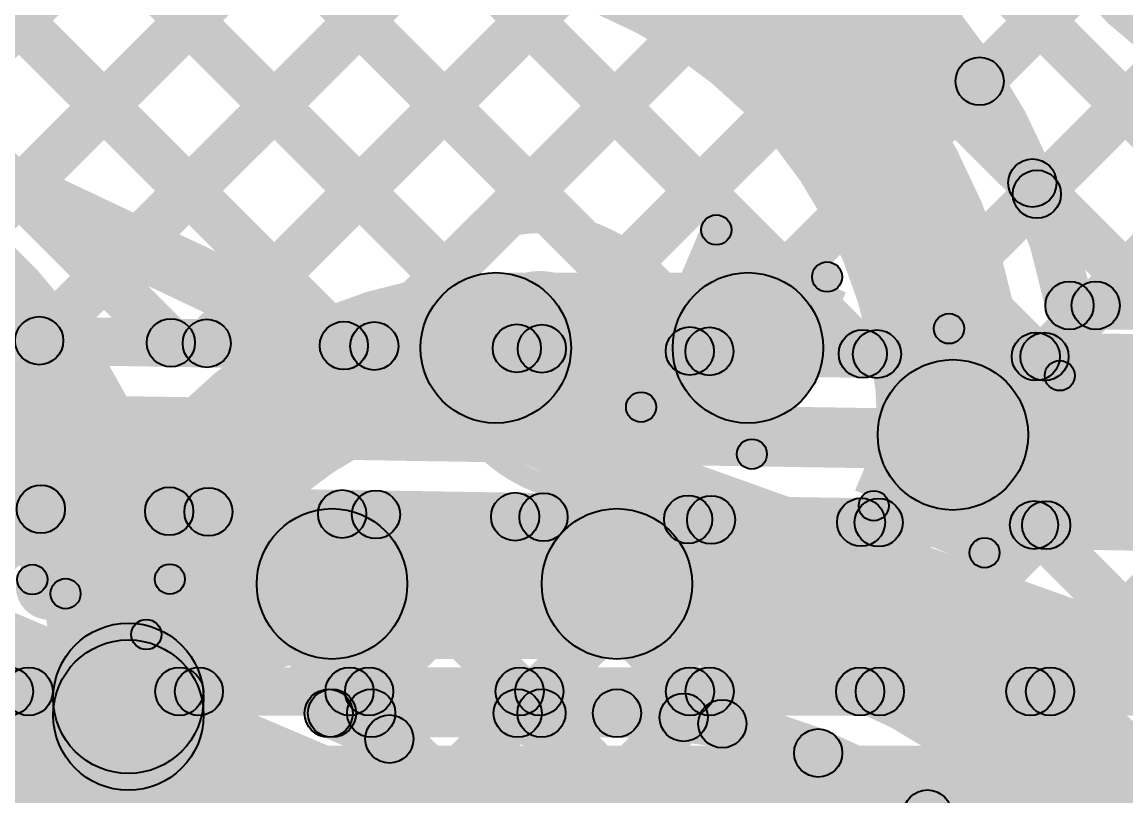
# Model space of a CAD drawing. Header units: millimetres. Extents: x -2.17 to 2.17, y -2.17 to 2.17.
# Drawn here: x -0.7176 to -0.5342, y -1.5759 to -1.4472 of the extents above; entities that cross this region are included whole.
import ezdxf

# ---------------------------------------------------------------- set-up
doc = ezdxf.new("R2010")
doc.units = ezdxf.units.MM
doc.header["$MEASUREMENT"] = 0
for name, color, linetype in [('BottomLayer', 5, 'Continuous'), ('Mechanical2', 216, 'Continuous'), ('TopLayer', 1, 'Continuous'), ('TopOverlay', 2, 'Continuous'), ('TopPaste', 8, 'Continuous'), ('TopSolder', 216, 'Continuous')]:
    doc.layers.add(name, color=color, linetype=linetype)

# ---------------------------------------------------------------- blocks, each defined once
blk = doc.blocks.new('WS2812B_M____135')
at = {"layer": 'TopLayer'}
blk.add_hatch(color=1, dxfattribs=at).paths.add_polyline_path([(-0.09409455, 0.05078735), (-0.03503945, 0.05078735), (-0.03503945, 0.01141725), (-0.09409455, 0.01141725)])
at = {"layer": 'TopOverlay'}
h = blk.add_hatch(color=2, dxfattribs=at)
edge = h.paths.add_edge_path()
edge.add_arc((-0.0700001, 0.0700002), 0.0025, 0, 360)
h = blk.add_hatch(color=2, dxfattribs=at)
edge = h.paths.add_edge_path()
edge.add_arc((-0.0700001, 0.0700002), 0.0025, 0, 360)
for points in [[(-0.07000010178571045, 0.06750020000000063), (-0.07000009821428954, 0.07250019999999936), (0.07000020178571045, 0.07250009999999936), (0.07000019821428954, 0.06750010000000065)], [(-0.06749980000112493, 0.05999997499775003), (-0.07249979999887507, 0.05999982500224997), (-0.07250009999887506, 0.07000012500224997), (-0.06750010000112493, 0.07000027499775002)]]:
    blk.add_hatch(color=2, dxfattribs=at).paths.add_polyline_path(points)
h = blk.add_hatch(color=2, dxfattribs=at)
edge = h.paths.add_edge_path()
edge.add_arc((-0.0909999, 0.0610001), 0.0025, 0, 360)
h = blk.add_hatch(color=2, dxfattribs=at)
edge = h.paths.add_edge_path()
edge.add_arc((-0.0849999, 0.0610001), 0.0025, 0, 360)
h = blk.add_hatch(color=2, dxfattribs=at)
edge = h.paths.add_edge_path()
edge.add_arc((-0.0699998, 0.0599999), 0.0025, 0, 360)
at = {"layer": 'TopPaste'}
blk.add_hatch(color=8, dxfattribs=at).paths.add_polyline_path([(-0.09409455, 0.05078735), (-0.03503945, 0.05078735), (-0.03503945, 0.01141725), (-0.09409455, 0.01141725)])
at = {"layer": 'TopSolder'}
blk.add_hatch(color=216, dxfattribs=at).paths.add_polyline_path([(-0.09809455, 0.05478735), (-0.03103945, 0.05478735), (-0.03103945, 0.00741725), (-0.09809455, 0.00741725)])
at = {"layer": 'TopOverlay', "const_width": 0.005}
blk.add_lwpolyline([(-0.0849999, 0.0610001, 1), (-0.0909999, 0.0610001, 1)], format="xyb", close=True, dxfattribs=at)
at = {"layer": 'TopOverlay'}
for centre in [(-0.0700001, 0.0700002), (-0.0700001, 0.0700002), (-0.0909999, 0.0610001), (-0.0849999, 0.0610001), (-0.0699998, 0.0599999)]:
    blk.add_circle(centre, 0.0025, dxfattribs=at)
blk = doc.blocks.new('C__0402_311')
at = {"layer": 'TopLayer'}
for points in [[(-0.0275, -0.0125), (-0.0275, 0.0125), (-0.009499999999999998, 0.0125), (-0.009500000000000001, -0.0125)], [(0.009499999999999998, -0.0125), (0.009500000000000001, 0.0125), (0.0275, 0.0125), (0.0275, -0.0125)]]:
    blk.add_hatch(color=1, dxfattribs=at).paths.add_polyline_path(points)
at = {"layer": 'TopOverlay'}
h = blk.add_hatch(color=2, dxfattribs=at)
edge = h.paths.add_edge_path()
edge.add_arc((-0.031, 0.0159999), 0.0025, 0, 360)
h = blk.add_hatch(color=2, dxfattribs=at)
edge = h.paths.add_edge_path()
edge.add_arc((-0.031, 0.0159999), 0.0025, 0, 360)
for points in [[(-0.0110000125, 0.01849999999996875), (-0.0109999875, 0.01350000000003125), (-0.0309999875, 0.01349990000003125), (-0.0310000125, 0.01849989999996875)], [(0.031, 0.0185), (0.031, 0.0135), (0.0110001, 0.0135), (0.0110001, 0.0185)], [(-0.0335, 0.0159999), (-0.0285, 0.0159999), (-0.0285, -0.016), (-0.0335, -0.016)], [(0.0285, 0.016), (0.0335, 0.016), (0.0335, -0.0159999), (0.0285, -0.0159999)], [(-0.0110001, -0.0135), (-0.0110001, -0.0185), (-0.031, -0.0185), (-0.031, -0.0135)], [(0.0309999875, -0.01349990000003125), (0.0310000125, -0.01849989999996875), (0.0110000125, -0.01849999999996875), (0.0109999875, -0.01350000000003125)]]:
    blk.add_hatch(color=2, dxfattribs=at).paths.add_polyline_path(points)
h = blk.add_hatch(color=2, dxfattribs=at)
edge = h.paths.add_edge_path()
edge.add_arc((-0.011, 0.016), 0.0025, 0, 360)
h = blk.add_hatch(color=2, dxfattribs=at)
edge = h.paths.add_edge_path()
edge.add_arc((0.0110001, 0.016), 0.0025, 0, 360)
h = blk.add_hatch(color=2, dxfattribs=at)
edge = h.paths.add_edge_path()
edge.add_arc((0.031, 0.016), 0.0025, 0, 360)
h = blk.add_hatch(color=2, dxfattribs=at)
edge = h.paths.add_edge_path()
edge.add_arc((0.031, 0.016), 0.0025, 0, 360)
h = blk.add_hatch(color=2, dxfattribs=at)
edge = h.paths.add_edge_path()
edge.add_arc((-0.031, -0.016), 0.0025, 0, 360)
h = blk.add_hatch(color=2, dxfattribs=at)
edge = h.paths.add_edge_path()
edge.add_arc((-0.031, -0.016), 0.0025, 0, 360)
h = blk.add_hatch(color=2, dxfattribs=at)
edge = h.paths.add_edge_path()
edge.add_arc((-0.0110001, -0.016), 0.0025, 0, 360)
h = blk.add_hatch(color=2, dxfattribs=at)
edge = h.paths.add_edge_path()
edge.add_arc((0.011, -0.016), 0.0025, 0, 360)
h = blk.add_hatch(color=2, dxfattribs=at)
edge = h.paths.add_edge_path()
edge.add_arc((0.031, -0.0159999), 0.0025, 0, 360)
h = blk.add_hatch(color=2, dxfattribs=at)
edge = h.paths.add_edge_path()
edge.add_arc((0.031, -0.0159999), 0.0025, 0, 360)
at = {"layer": 'TopPaste'}
for points in [[(-0.0275, -0.0125), (-0.0275, 0.0125), (-0.009499999999999998, 0.0125), (-0.009500000000000001, -0.0125)], [(0.009499999999999998, -0.0125), (0.009500000000000001, 0.0125), (0.0275, 0.0125), (0.0275, -0.0125)]]:
    blk.add_hatch(color=8, dxfattribs=at).paths.add_polyline_path(points)
at = {"layer": 'TopSolder'}
for points in [[(-0.0298622, -0.0148622), (-0.0298622, 0.0148622), (-0.007137799999999999, 0.0148622), (-0.007137800000000001, -0.0148622)], [(0.007137799999999999, -0.0148622), (0.007137800000000001, 0.0148622), (0.0298622, 0.0148622), (0.0298622, -0.0148622)]]:
    blk.add_hatch(color=216, dxfattribs=at).paths.add_polyline_path(points)
at = {"layer": 'TopOverlay'}
for centre in [(-0.031, 0.0159999), (-0.031, 0.0159999), (-0.011, 0.016), (0.0110001, 0.016), (0.031, 0.016), (0.031, 0.016), (-0.031, -0.016), (-0.031, -0.016), (-0.0110001, -0.016), (0.011, -0.016), (0.031, -0.0159999), (0.031, -0.0159999)]:
    blk.add_circle(centre, 0.0025, dxfattribs=at)

msp = doc.modelspace()

# ---------------------------------------------------------------- hatches: boundary and pattern name
at = {"layer": 'BottomLayer'}
for points in [[(-0.9028284271247461, -1.098288227124746), (-0.8971715728752538, -1.092631372875254), (-0.4888907728752538, -1.500912172875254), (-0.4945476271247461, -1.506569027124746)], [(-0.7676485728752539, -1.502130227124746), (-0.7733054271247461, -1.496473372875254), (-0.3968284271247462, -1.119996372875254), (-0.3911715728752538, -1.125653227124746)], [(-0.9028284271247461, -1.126572527124746), (-0.8971715728752538, -1.120915672875254), (-0.5176327728752539, -1.500454472875254), (-0.5232896271247461, -1.506111327124746)], [(-0.9028284271247461, -1.154856827124746), (-0.8971715728752538, -1.149199972875254), (-0.5463747728752538, -1.499996772875254), (-0.5520316271247462, -1.505653627124746)], [(-0.7398075728752539, -1.502573527124746), (-0.7454644271247461, -1.496916672875254), (-0.3968284271247462, -1.148280672875254), (-0.3911715728752538, -1.153937527124746)], [(-0.9028284271247461, -1.183141127124746), (-0.8971715728752538, -1.177484272875254), (-0.5751166728752538, -1.499539172875254), (-0.5807735271247462, -1.505196027124746)], [(-0.7119665728752539, -1.503016827124746), (-0.7176234271247461, -1.497359972875254), (-0.3964557271247462, -1.176192272875254), (-0.3907988728752538, -1.181849127124746)], [(-0.6841255728752539, -1.503460127124746), (-0.6897824271247461, -1.497803272875254), (-0.3870306271247462, -1.195051472875254), (-0.3813737728752538, -1.200708327124746)], [(-0.6562846728752538, -1.503903527124746), (-0.6619415271247462, -1.498246672875254), (-0.3684058271247462, -1.204710972875254), (-0.3627489728752538, -1.210367827124746)], [(-0.9028284271247461, -1.211425427124746), (-0.8971715728752538, -1.205768572875254), (-0.6038586728752539, -1.499081472875254), (-0.6095155271247461, -1.504738327124746)], [(-0.6284436728752538, -1.504346827124746), (-0.6341005271247462, -1.498689972875254), (-0.3405821271247462, -1.205171572875254), (-0.3349252728752538, -1.210828427124746)], [(-0.6006026728752538, -1.504790127124746), (-0.6062595271247462, -1.499133272875254), (-0.3122978271247462, -1.205171572875254), (-0.3066409728752538, -1.210828427124746)], [(-0.5727617728752539, -1.505233527124746), (-0.5784186271247461, -1.499576672875254), (-0.2840135271247462, -1.205171572875254), (-0.2783566728752538, -1.210828427124746)], [(-0.5449207728752539, -1.505676827124746), (-0.5505776271247461, -1.500019972875254), (-0.2557292271247462, -1.205171572875254), (-0.2500723728752538, -1.210828427124746)], [(-0.9028284271247461, -1.239709727124746), (-0.8971715728752538, -1.234052872875254), (-0.6326006728752539, -1.498623772875254), (-0.6382575271247461, -1.504280627124746)], [(-0.9028284271247461, -1.267994027124746), (-0.8971715728752538, -1.262337172875254), (-0.6613426728752538, -1.498166072875254), (-0.6669995271247462, -1.503822927124746)], [(-0.9028284271247461, -1.296278327124746), (-0.8971715728752538, -1.290621472875254), (-0.6900845728752538, -1.497708472875254), (-0.6957414271247462, -1.503365327124746)], [(-0.8138140860920333, -1.502612192978076), (-0.8136867139079667, -1.494613207021924), (-0.2011094139079666, -1.504367607021924), (-0.2012367860920334, -1.512366592978076)], [(-0.8140796077423658, -1.517609866220568), (-0.8139203922576342, -1.507611133779432), (-0.1859203922576343, -1.517611133779432), (-0.1860796077423657, -1.527609866220568)], [(-0.8141770862229992, -1.530609892975991), (-0.8140497137770009, -1.522610907024009), (-0.2015553137770008, -1.532364007024009), (-0.2016826862229992, -1.540362992975991)], [(-0.7535108271247462, -1.530448827124746), (-0.7478539728752539, -1.524791972875254), (-0.7169743728752539, -1.555671572875254), (-0.7226312271247461, -1.561328427124746)], [(-0.7419938728752539, -1.561328427124746), (-0.7476507271247461, -1.555671572875254), (-0.7173470271247462, -1.525367872875254), (-0.7116901728752538, -1.531024727124746)], [(-0.7247688271247461, -1.530906527124746), (-0.7191119728752539, -1.525249672875254), (-0.6886900728752539, -1.555671572875254), (-0.6943469271247461, -1.561328427124746)], [(-0.7137095728752538, -1.561328427124746), (-0.7193664271247462, -1.555671572875254), (-0.6895060271247462, -1.525811172875254), (-0.6838491728752538, -1.531468027124746)], [(-0.6960268271247462, -1.531364227124746), (-0.6903699728752538, -1.525707372875254), (-0.6604057728752538, -1.555671572875254), (-0.6660626271247462, -1.561328427124746)], [(-0.6854252728752539, -1.561328427124746), (-0.6910821271247461, -1.555671572875254), (-0.6616651271247461, -1.526254572875254), (-0.6560082728752539, -1.531911427124746)], [(-0.6672848271247461, -1.531821927124746), (-0.6616279728752539, -1.526165072875254), (-0.6321214728752539, -1.555671572875254), (-0.6377783271247461, -1.561328427124746)], [(-0.6571409728752539, -1.561328427124746), (-0.6627978271247461, -1.555671572875254), (-0.6338241271247461, -1.526697872875254), (-0.6281672728752539, -1.532354727124746)], [(-0.6385429271247461, -1.532279527124746), (-0.6328860728752539, -1.526622672875254), (-0.6038371728752538, -1.555671572875254), (-0.6094940271247461, -1.561328427124746)], [(-0.6288566728752538, -1.561328427124746), (-0.6345135271247462, -1.555671572875254), (-0.6059831271247461, -1.527141172875254), (-0.6003262728752539, -1.532798027124746)], [(-0.6098009271247461, -1.532737227124746), (-0.6041440728752538, -1.527080372875254), (-0.5755528728752538, -1.555671572875254), (-0.5812097271247462, -1.561328427124746)], [(-0.6005723728752539, -1.561328427124746), (-0.6062292271247461, -1.555671572875254), (-0.5781421271247461, -1.527584472875254), (-0.5724852728752539, -1.533241327124746)], [(-0.5810589271247462, -1.533194927124746), (-0.5754020728752539, -1.527538072875254), (-0.5472685728752539, -1.555671572875254), (-0.5529254271247461, -1.561328427124746)], [(-0.5722880728752539, -1.561328427124746), (-0.5779449271247461, -1.555671572875254), (-0.5503012271247462, -1.528027872875254), (-0.5446443728752538, -1.533684727124746)], [(-0.5523169271247461, -1.533652627124746), (-0.5466600728752539, -1.527995772875254), (-0.5189842728752538, -1.555671572875254), (-0.5246411271247462, -1.561328427124746)], [(-0.5440037728752538, -1.561328427124746), (-0.5496606271247462, -1.555671572875254), (-0.5224602271247462, -1.528471172875254), (-0.5168033728752539, -1.534128027124746)], [(-0.9635836, -1.5625), (-0.9635836, -1.5545), (-0.168, -1.5545), (-0.168, -1.5625)], [(-0.9635836, -1.5925), (-0.9635836, -1.5675), (-0.168, -1.5675), (-0.168, -1.5925)]]:
    msp.add_hatch(color=5, dxfattribs=at).paths.add_polyline_path(points)
h = msp.add_hatch(color=5, dxfattribs=at)
edge = h.paths.add_edge_path()
edge.add_arc((-0.714795, -1.5001884), 0.004, 0, 360)
h = msp.add_hatch(color=5, dxfattribs=at)
edge = h.paths.add_edge_path()
edge.add_arc((-0.692913, -1.5005369), 0.004, 0, 360)
h = msp.add_hatch(color=5, dxfattribs=at)
edge = h.paths.add_edge_path()
edge.add_arc((-0.686954, -1.5006317), 0.004, 0, 360)
h = msp.add_hatch(color=5, dxfattribs=at)
edge = h.paths.add_edge_path()
edge.add_arc((-0.6641711, -1.5009945), 0.004, 0, 360)
h = msp.add_hatch(color=5, dxfattribs=at)
edge = h.paths.add_edge_path()
edge.add_arc((-0.6591131, -1.5010751), 0.004, 0, 360)
h = msp.add_hatch(color=5, dxfattribs=at)
edge = h.paths.add_edge_path()
edge.add_arc((-0.6354291, -1.5014522), 0.004, 0, 360)
h = msp.add_hatch(color=5, dxfattribs=at)
edge = h.paths.add_edge_path()
edge.add_arc((-0.6312721, -1.5015184), 0.004, 0, 360)
h = msp.add_hatch(color=5, dxfattribs=at)
edge = h.paths.add_edge_path()
edge.add_arc((-0.6066871, -1.5019099), 0.004, 0, 360)
h = msp.add_hatch(color=5, dxfattribs=at)
edge = h.paths.add_edge_path()
edge.add_arc((-0.6034311, -1.5019617), 0.004, 0, 360)
h = msp.add_hatch(color=5, dxfattribs=at)
edge = h.paths.add_edge_path()
edge.add_arc((-0.5779451, -1.5023676), 0.004, 0, 360)
h = msp.add_hatch(color=5, dxfattribs=at)
edge = h.paths.add_edge_path()
edge.add_arc((-0.5755902, -1.5024051), 0.004, 0, 360)
h = msp.add_hatch(color=5, dxfattribs=at)
edge = h.paths.add_edge_path()
edge.add_arc((-0.5492032, -1.5028252), 0.004, 0, 360)
h = msp.add_hatch(color=5, dxfattribs=at)
edge = h.paths.add_edge_path()
edge.add_arc((-0.5477492, -1.5028484), 0.004, 0, 360)
h = msp.add_hatch(color=5, dxfattribs=at)
edge = h.paths.add_edge_path()
edge.add_arc((-0.7145186, -1.5281963), 0.004, 0, 360)
h = msp.add_hatch(color=5, dxfattribs=at)
edge = h.paths.add_edge_path()
edge.add_arc((-0.6931984, -1.5285358), 0.004, 0, 360)
h = msp.add_hatch(color=5, dxfattribs=at)
edge = h.paths.add_edge_path()
edge.add_arc((-0.6866776, -1.5286396), 0.004, 0, 360)
h = msp.add_hatch(color=5, dxfattribs=at)
edge = h.paths.add_edge_path()
edge.add_arc((-0.6644564, -1.5289935), 0.004, 0, 360)
h = msp.add_hatch(color=5, dxfattribs=at)
edge = h.paths.add_edge_path()
edge.add_arc((-0.6588367, -1.529083), 0.004, 0, 360)
h = msp.add_hatch(color=5, dxfattribs=at)
edge = h.paths.add_edge_path()
edge.add_arc((-0.6357145, -1.5294511), 0.004, 0, 360)
h = msp.add_hatch(color=5, dxfattribs=at)
edge = h.paths.add_edge_path()
edge.add_arc((-0.6309957, -1.5295263), 0.004, 0, 360)
h = msp.add_hatch(color=5, dxfattribs=at)
edge = h.paths.add_edge_path()
edge.add_arc((-0.6069725, -1.5299088), 0.004, 0, 360)
h = msp.add_hatch(color=5, dxfattribs=at)
edge = h.paths.add_edge_path()
edge.add_arc((-0.6031547, -1.5299696), 0.004, 0, 360)
h = msp.add_hatch(color=5, dxfattribs=at)
edge = h.paths.add_edge_path()
edge.add_arc((-0.5782305, -1.5303665), 0.004, 0, 360)
h = msp.add_hatch(color=5, dxfattribs=at)
edge = h.paths.add_edge_path()
edge.add_arc((-0.5753137, -1.5304129), 0.004, 0, 360)
h = msp.add_hatch(color=5, dxfattribs=at)
edge = h.paths.add_edge_path()
edge.add_arc((-0.5494885, -1.5308242), 0.004, 0, 360)
h = msp.add_hatch(color=5, dxfattribs=at)
edge = h.paths.add_edge_path()
edge.add_arc((-0.5474728, -1.5308563), 0.004, 0, 360)
h = msp.add_hatch(color=5, dxfattribs=at)
edge = h.paths.add_edge_path()
edge.add_arc((-0.7198028, -1.5585), 0.004, 0, 360)
h = msp.add_hatch(color=5, dxfattribs=at)
edge = h.paths.add_edge_path()
edge.add_arc((-0.716538, -1.5585), 0.004, 0, 360)
h = msp.add_hatch(color=5, dxfattribs=at)
edge = h.paths.add_edge_path()
edge.add_arc((-0.6915185, -1.5585), 0.004, 0, 360)
h = msp.add_hatch(color=5, dxfattribs=at)
edge = h.paths.add_edge_path()
edge.add_arc((-0.6882537, -1.5585), 0.004, 0, 360)
h = msp.add_hatch(color=5, dxfattribs=at)
edge = h.paths.add_edge_path()
edge.add_arc((-0.6632342, -1.5585), 0.004, 0, 360)
h = msp.add_hatch(color=5, dxfattribs=at)
edge = h.paths.add_edge_path()
edge.add_arc((-0.6599694, -1.5585), 0.004, 0, 360)
h = msp.add_hatch(color=5, dxfattribs=at)
edge = h.paths.add_edge_path()
edge.add_arc((-0.6349499, -1.5585), 0.004, 0, 360)
h = msp.add_hatch(color=5, dxfattribs=at)
edge = h.paths.add_edge_path()
edge.add_arc((-0.6316851, -1.5585), 0.004, 0, 360)
h = msp.add_hatch(color=5, dxfattribs=at)
edge = h.paths.add_edge_path()
edge.add_arc((-0.6066656, -1.5585), 0.004, 0, 360)
h = msp.add_hatch(color=5, dxfattribs=at)
edge = h.paths.add_edge_path()
edge.add_arc((-0.6034008, -1.5585), 0.004, 0, 360)
h = msp.add_hatch(color=5, dxfattribs=at)
edge = h.paths.add_edge_path()
edge.add_arc((-0.5783813, -1.5585), 0.004, 0, 360)
h = msp.add_hatch(color=5, dxfattribs=at)
edge = h.paths.add_edge_path()
edge.add_arc((-0.5751165, -1.5585), 0.004, 0, 360)
h = msp.add_hatch(color=5, dxfattribs=at)
edge = h.paths.add_edge_path()
edge.add_arc((-0.550097, -1.5585), 0.004, 0, 360)
h = msp.add_hatch(color=5, dxfattribs=at)
edge = h.paths.add_edge_path()
edge.add_arc((-0.5468322, -1.5585), 0.004, 0, 360)
at = {"layer": 'TopLayer'}
for points in [[(-0.6287020271247461, -1.372414427124746), (-0.6230451728752538, -1.366757572875254), (-0.4982921728752538, -1.491510572875254), (-0.5039490271247461, -1.497167427124746)], [(-0.5557051728752539, -1.459892627124746), (-0.5613620271247461, -1.454235772875254), (-0.5430519271247461, -1.435925672875254), (-0.5373950728752539, -1.441582527124746)], [(-0.5461919728752539, -1.478663727124746), (-0.5518488271247461, -1.473006872875254), (-0.5281912271247462, -1.449349272875254), (-0.5225343728752538, -1.455006127124746)], [(-0.5364113728752539, -1.497167427124746), (-0.5420682271247461, -1.491510572875254), (-0.5109214271247462, -1.460363772875254), (-0.5052645728752538, -1.466020627124746)], [(-0.5525960271247461, -1.476804727124746), (-0.5469391728752538, -1.471147872875254), (-0.5265764728752539, -1.491510572875254), (-0.5322333271247461, -1.497167427124746)], [(-0.6389243, -1.513882), (-0.6389243, -1.488882), (-0.5970293, -1.488882), (-0.5970293, -1.513882)], [(-0.543597, -1.498339), (-0.543597, -1.490339), (-0.4480875, -1.490339), (-0.4480875, -1.498339)], [(-0.5629707, -1.528339), (-0.5629707, -1.503339), (-0.4480875, -1.503339), (-0.4480875, -1.528339)], [(-0.6661398, -1.5531105), (-0.6661398, -1.5281105), (-0.618798, -1.5281105), (-0.618798, -1.5531105)], [(-0.6682573343812896, -1.56580231522536), (-0.6651314656187103, -1.55843828477464), (-0.6550456656187104, -1.56271948477464), (-0.6581715343812897, -1.57008351522536)], [(-0.6661398, -1.5661105), (-0.6661398, -1.5581105), (-0.618798, -1.5581105), (-0.618798, -1.5661105)], [(-0.6874751, -1.5624328), (-0.7124751, -1.5624328), (-0.7124751, -1.5596354), (-0.6874751, -1.5596354)], [(-0.6871953728752539, -1.647951427124746), (-0.6928522271247461, -1.642294572875254), (-0.6105421271247461, -1.559984472875254), (-0.6048852728752538, -1.565641327124746)], [(-0.6663346728752538, -1.598806427124746), (-0.6719915271247462, -1.593149572875254), (-0.6381240271247461, -1.559282072875254), (-0.6324671728752539, -1.564938927124746)], [(-0.6624519271247461, -1.564938927124746), (-0.6567950728752538, -1.559282072875254), (-0.6136825728752539, -1.602394572875254), (-0.6193394271247461, -1.608051427124746)], [(-0.6341676271247462, -1.564938927124746), (-0.6285107728752538, -1.559282072875254), (-0.6024176728752538, -1.585375172875254), (-0.6080745271247462, -1.591032027124746)], [(-0.6041205271247462, -1.566701727124746), (-0.5984636728752538, -1.561044872875254), (-0.5532724728752538, -1.606236072875254), (-0.5589293271247462, -1.611892927124746)], [(-0.6753428805158083, -1.620773924348147), (-0.6827069194841917, -1.617648075651853), (-0.6602906194841918, -1.564838575651853), (-0.6529265805158082, -1.567964424348147)], [(-0.6021185728752538, -1.591158927124746), (-0.6077754271247462, -1.585502072875254), (-0.5881765271247461, -1.565903172875254), (-0.5825196728752539, -1.571560027124746)]]:
    msp.add_hatch(color=1, dxfattribs=at).paths.add_polyline_path(points)
h = msp.add_hatch(color=1, dxfattribs=at)
edge = h.paths.add_edge_path()
edge.add_arc((-0.5585336, -1.4570642), 0.004, 0, 360)
h = msp.add_hatch(color=1, dxfattribs=at)
edge = h.paths.add_edge_path()
edge.add_arc((-0.5497676, -1.4739763), 0.004, 0, 360)
h = msp.add_hatch(color=1, dxfattribs=at)
edge = h.paths.add_edge_path()
edge.add_arc((-0.5490204, -1.4758353), 0.004, 0, 360)
h = msp.add_hatch(color=1, dxfattribs=at)
edge = h.paths.add_edge_path()
edge.add_arc((-0.6389243, -1.501382), 0.0125, 0, 360)
h = msp.add_hatch(color=1, dxfattribs=at)
edge = h.paths.add_edge_path()
edge.add_arc((-0.6389243, -1.501382), 0.0125, 0, 360)
h = msp.add_hatch(color=1, dxfattribs=at)
edge = h.paths.add_edge_path()
edge.add_arc((-0.5970293, -1.501382), 0.0125, 0, 360)
h = msp.add_hatch(color=1, dxfattribs=at)
edge = h.paths.add_edge_path()
edge.add_arc((-0.543597, -1.494339), 0.004, 0, 360)
h = msp.add_hatch(color=1, dxfattribs=at)
edge = h.paths.add_edge_path()
edge.add_arc((-0.543597, -1.494339), 0.004, 0, 360)
h = msp.add_hatch(color=1, dxfattribs=at)
edge = h.paths.add_edge_path()
edge.add_arc((-0.5392398, -1.494339), 0.004, 0, 360)
h = msp.add_hatch(color=1, dxfattribs=at)
edge = h.paths.add_edge_path()
edge.add_arc((-0.5629707, -1.515839), 0.0125, 0, 360)
h = msp.add_hatch(color=1, dxfattribs=at)
edge = h.paths.add_edge_path()
edge.add_arc((-0.5629707, -1.515839), 0.0125, 0, 360)
h = msp.add_hatch(color=1, dxfattribs=at)
edge = h.paths.add_edge_path()
edge.add_arc((-0.6661398, -1.5406105), 0.0125, 0, 360)
h = msp.add_hatch(color=1, dxfattribs=at)
edge = h.paths.add_edge_path()
edge.add_arc((-0.6661398, -1.5406105), 0.0125, 0, 360)
h = msp.add_hatch(color=1, dxfattribs=at)
edge = h.paths.add_edge_path()
edge.add_arc((-0.618798, -1.5406105), 0.0125, 0, 360)
h = msp.add_hatch(color=1, dxfattribs=at)
edge = h.paths.add_edge_path()
edge.add_arc((-0.618798, -1.5406105), 0.0125, 0, 360)
h = msp.add_hatch(color=1, dxfattribs=at)
edge = h.paths.add_edge_path()
edge.add_arc((-0.6999751, -1.5596354), 0.0125, 0, 360)
h = msp.add_hatch(color=1, dxfattribs=at)
edge = h.paths.add_edge_path()
edge.add_arc((-0.6999751, -1.5596354), 0.0125, 0, 360)
h = msp.add_hatch(color=1, dxfattribs=at)
edge = h.paths.add_edge_path()
edge.add_arc((-0.6999751, -1.5624328), 0.0125, 0, 360)
h = msp.add_hatch(color=1, dxfattribs=at)
edge = h.paths.add_edge_path()
edge.add_arc((-0.6999751, -1.5624328), 0.0125, 0, 360)
h = msp.add_hatch(color=1, dxfattribs=at)
edge = h.paths.add_edge_path()
edge.add_arc((-0.6999751, -1.5624328), 0.0125, 0, 360)
h = msp.add_hatch(color=1, dxfattribs=at)
edge = h.paths.add_edge_path()
edge.add_arc((-0.6999751, -1.5624328), 0.0125, 0, 360)
h = msp.add_hatch(color=1, dxfattribs=at)
edge = h.paths.add_edge_path()
edge.add_arc((-0.6999751, -1.5624329), 0.0125, 0, 360)
h = msp.add_hatch(color=1, dxfattribs=at)
edge = h.paths.add_edge_path()
edge.add_arc((-0.6666944, -1.5621203), 0.004, 0, 360)
h = msp.add_hatch(color=1, dxfattribs=at)
edge = h.paths.add_edge_path()
edge.add_arc((-0.6661398, -1.5621105), 0.004, 0, 360)
h = msp.add_hatch(color=1, dxfattribs=at)
edge = h.paths.add_edge_path()
edge.add_arc((-0.6596235, -1.5621105), 0.004, 0, 360)
h = msp.add_hatch(color=1, dxfattribs=at)
edge = h.paths.add_edge_path()
edge.add_arc((-0.6352956, -1.5621105), 0.004, 0, 360)
h = msp.add_hatch(color=1, dxfattribs=at)
edge = h.paths.add_edge_path()
edge.add_arc((-0.6313392, -1.5621105), 0.004, 0, 360)
h = msp.add_hatch(color=1, dxfattribs=at)
edge = h.paths.add_edge_path()
edge.add_arc((-0.618798, -1.5621105), 0.004, 0, 360)
h = msp.add_hatch(color=1, dxfattribs=at)
edge = h.paths.add_edge_path()
edge.add_arc((-0.618798, -1.5621105), 0.004, 0, 360)
h = msp.add_hatch(color=1, dxfattribs=at)
edge = h.paths.add_edge_path()
edge.add_arc((-0.6077137, -1.5628129), 0.004, 0, 360)
h = msp.add_hatch(color=1, dxfattribs=at)
edge = h.paths.add_edge_path()
edge.add_arc((-0.6012921, -1.5638733), 0.004, 0, 360)
h = msp.add_hatch(color=1, dxfattribs=at)
edge = h.paths.add_edge_path()
edge.add_arc((-0.6566086, -1.5664015), 0.004, 0, 360)
h = msp.add_hatch(color=1, dxfattribs=at)
edge = h.paths.add_edge_path()
edge.add_arc((-0.6566086, -1.5664015), 0.004, 0, 360)
h = msp.add_hatch(color=1, dxfattribs=at)
edge = h.paths.add_edge_path()
edge.add_arc((-0.5853481, -1.5687316), 0.004, 0, 360)
h = msp.add_hatch(color=1, dxfattribs=at)
edge = h.paths.add_edge_path()
edge.add_arc((-0.5672016, -1.5788694), 0.004, 0, 360)

# ---------------------------------------------------------------- linework, layer by layer
at = {"layer": 'BottomLayer'}
for centre in [(-0.714795, -1.5001884), (-0.692913, -1.5005369), (-0.686954, -1.5006317), (-0.6641711, -1.5009945), (-0.6591131, -1.5010751), (-0.6354291, -1.5014522), (-0.6312721, -1.5015184), (-0.6066871, -1.5019099), (-0.6034311, -1.5019617), (-0.5779451, -1.5023676), (-0.5755902, -1.5024051), (-0.5492032, -1.5028252), (-0.5477492, -1.5028484), (-0.7145186, -1.5281963), (-0.6931984, -1.5285358), (-0.6866776, -1.5286396), (-0.6644564, -1.5289935), (-0.6588367, -1.529083), (-0.6357145, -1.5294511), (-0.6309957, -1.5295263), (-0.6069725, -1.5299088), (-0.6031547, -1.5299696), (-0.5782305, -1.5303665), (-0.5753137, -1.5304129), (-0.5494885, -1.5308242), (-0.5474728, -1.5308563), (-0.7198028, -1.5585), (-0.716538, -1.5585), (-0.6915185, -1.5585), (-0.6882537, -1.5585), (-0.6632342, -1.5585), (-0.6599694, -1.5585), (-0.6349499, -1.5585), (-0.6316851, -1.5585), (-0.6066656, -1.5585), (-0.6034008, -1.5585), (-0.5783813, -1.5585), (-0.5751165, -1.5585), (-0.550097, -1.5585), (-0.5468322, -1.5585)]:
    msp.add_circle(centre, 0.004, dxfattribs=at)
at = {"layer": 'Mechanical2', "const_width": 0.01}
for points in [[(2.1653543, 0.001, 1), (-2.1653543, 0.001, 1)], [(2.081354, -0.01, 1), (-2.049354, -0.01, 1)], [(1.8405512, 0.001, 1), (-1.8405512, 0.001, 1)], [(1.6437008, 0.001, 1), (-1.6437008, 0.001, 1)], [(1.503937, 0, 1), (-1.503937, 0, 1)]]:
    msp.add_lwpolyline(points, format="xyb", close=True, dxfattribs=at)
at = {"layer": 'TopLayer'}
for points, const_width in [([(-0.4516267, -1.4556105, -0.4142135623730951), (-0.5516267, -1.3556105)], 0.025), ([(-0.4516267, -1.4771105, -0.3655670448533516), (-0.5713979, -1.3760339)], 0.008), ([(-0.6512302, -1.4060795, -0.3575778526560418), (-0.543597, -1.494339)], 0.008), ([(-0.6512302, -1.4275795, -0.4142135623730951), (-0.5629707, -1.515839)], 0.025), ([(-0.793, -1.4666105, -0.4142135623730951), (-0.6999751, -1.5596354)], 0.025), ([(-0.6999751, -1.5624328, -0.4142135623730951), (-0.6389243, -1.501382)], 0.025), ([(-0.6999751, -1.5624328, -0.2945083296405525), (-0.6661398, -1.5406105)], 0.025), ([(-0.618798, -1.5406105, -0.4142135623730951), (-0.5094927, -1.6499158)], 0.025), ([(-0.618798, -1.5621105, -0.2927766925972678), (-0.5390421, -1.6131903)], 0.008)]:
    msp.add_lwpolyline(points, format="xyb", dxfattribs=dict(at, const_width=const_width))
for centre, radius in [((-0.5585336, -1.4570642), 0.004), ((-0.5497676, -1.4739763), 0.004), ((-0.5490204, -1.4758353), 0.004), ((-0.6389243, -1.501382), 0.0125), ((-0.6389243, -1.501382), 0.0125), ((-0.5970293, -1.501382), 0.0125), ((-0.543597, -1.494339), 0.004), ((-0.543597, -1.494339), 0.004), ((-0.5392398, -1.494339), 0.004), ((-0.5629707, -1.515839), 0.0125), ((-0.5629707, -1.515839), 0.0125), ((-0.6661398, -1.5406105), 0.0125), ((-0.6661398, -1.5406105), 0.0125), ((-0.618798, -1.5406105), 0.0125), ((-0.618798, -1.5406105), 0.0125), ((-0.6999751, -1.5596354), 0.0125), ((-0.6999751, -1.5596354), 0.0125), ((-0.6999751, -1.5624328), 0.0125), ((-0.6999751, -1.5624328), 0.0125), ((-0.6999751, -1.5624328), 0.0125), ((-0.6999751, -1.5624328), 0.0125), ((-0.6999751, -1.5624329), 0.0125), ((-0.6666944, -1.5621203), 0.004), ((-0.6661398, -1.5621105), 0.004), ((-0.6596235, -1.5621105), 0.004), ((-0.6352956, -1.5621105), 0.004), ((-0.6313392, -1.5621105), 0.004), ((-0.618798, -1.5621105), 0.004), ((-0.618798, -1.5621105), 0.004), ((-0.6077137, -1.5628129), 0.004), ((-0.6012921, -1.5638733), 0.004), ((-0.6566086, -1.5664015), 0.004), ((-0.6566086, -1.5664015), 0.004), ((-0.5853481, -1.5687316), 0.004), ((-0.5672016, -1.5788694), 0.004)]:
    msp.add_circle(centre, radius, dxfattribs=at)

# ---------------------------------------------------------------- block references
for name, p, rotation in [('C__0402_311', (-0.58, -1.5086105), 157), ('WS2812B_M____135', (-0.656, -1.6316105), 337)]:
    msp.add_blockref(name, p, dxfattribs=dict(rotation=rotation))

# ---------------------------------------------------------------- texts
at = {"layer": 'TopOverlay'}
msp.add_text('@', height=0.04, rotation=249, dxfattribs=at).set_placement((-0.634, -1.4716105))

doc.saveas('drawing.dxf')
